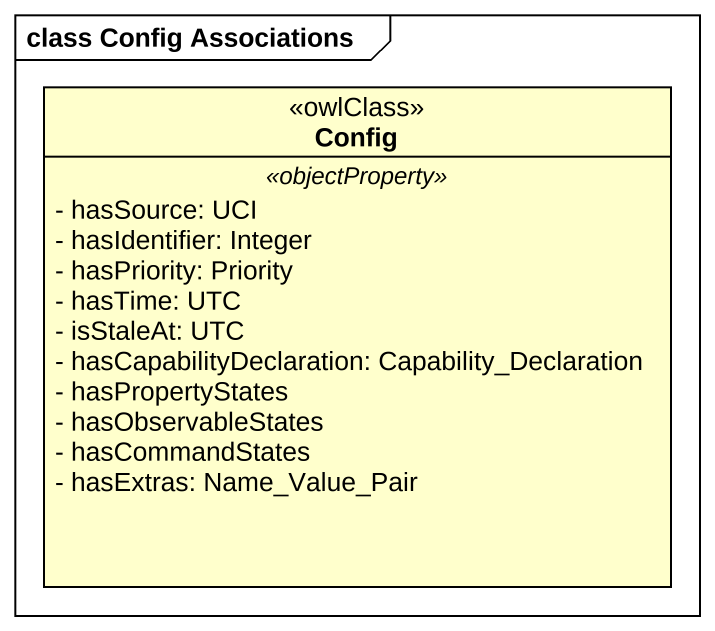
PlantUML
@startuml
mainframe class Config Associations
hide circle
hide empty members
skinparam classAttributeIconSize 0
class Config <<owlClass>> {
  .. <<objectProperty>> ..
  - hasSource: UCI
  - hasIdentifier: Integer
  - hasPriority: Priority
  - hasTime: UTC
  - isStaleAt: UTC
  - hasCapabilityDeclaration: Capability_Declaration
  - hasPropertyStates
  - hasObservableStates
  - hasCommandStates
  - hasExtras: Name_Value_Pair
}
@enduml
